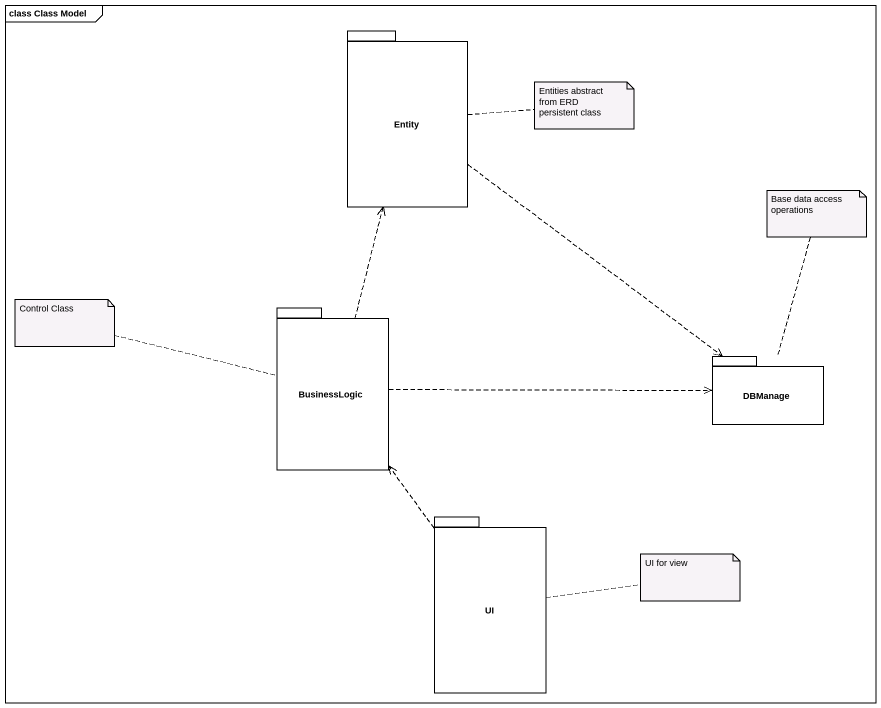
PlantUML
@startuml
mainframe class Class Model
package "Entity" as Entity_ {
}
package BusinessLogic {
}
package DBManage {
}
package UI {
}
Entity_ ..> DBManage
BusinessLogic .up.> Entity_
BusinessLogic .right.> DBManage
UI .up.> BusinessLogic
note right of Entity_
  Entities abstract from ERD
  persistent class
end note
note top of DBManage : Base data access operations
note left of BusinessLogic : Control Class
note right of UI : UI for view
@enduml
